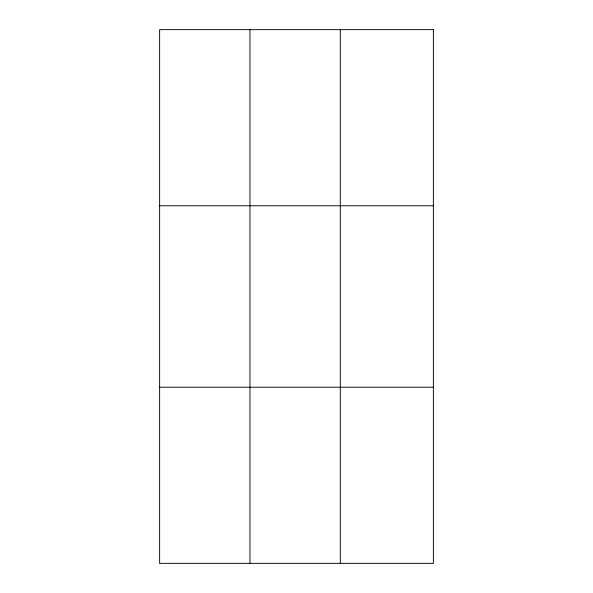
<?xml version="1.0" encoding="UTF-8"?>
<svg xmlns="http://www.w3.org/2000/svg" width="593" height="593" viewBox="0 0 593 593"><rect width="100%" height="100%" fill="white"/><g stroke="black" fill="none" stroke-linecap="round" stroke-linejoin="round"><path stroke-width="0.89" d="M249.964 563.35L249.964 29.65M340.3 563.35L340.3 29.65M159.628 205.771L433.372 205.771M159.628 387.229L433.372 387.229M433.372 29.65L433.372 563.35L159.628 563.35L159.628 29.65L433.372 29.65"/></g></svg>
